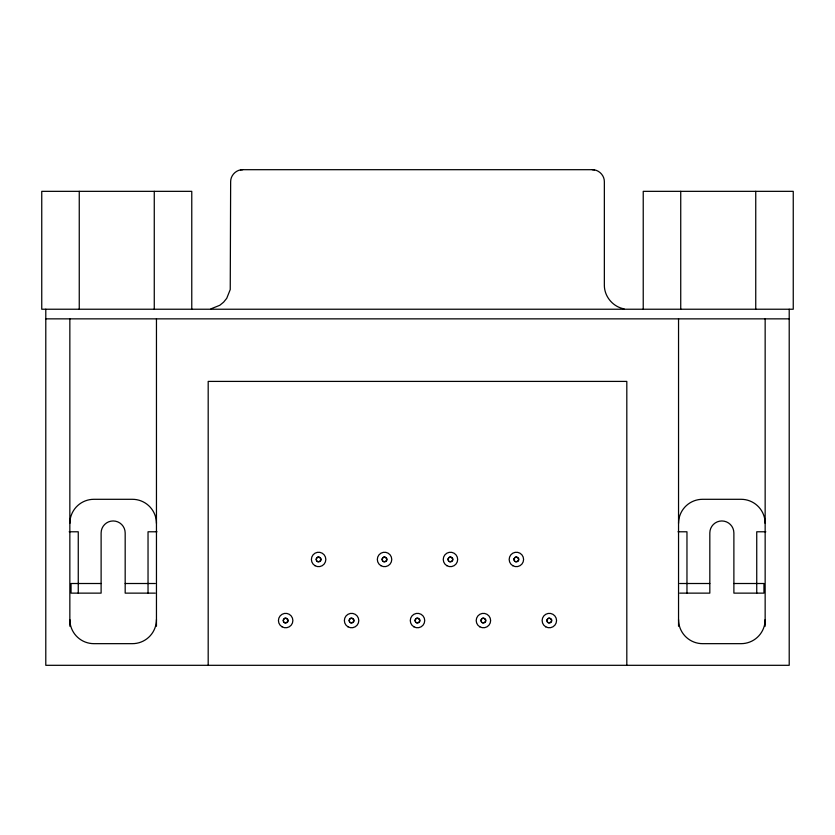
<?xml version="1.0" encoding="UTF-8"?>
<svg xmlns="http://www.w3.org/2000/svg" width="835" height="835" viewBox="0 0 835 835"><rect width="100%" height="100%" fill="white"/><g stroke="black" fill="none" stroke-linecap="round" stroke-linejoin="round"><path stroke-width="1.25" d="M624.037 308.835C612.932 306.852 604.269 296.456 604.352 285.173L604.352 181.717C604.457 175.277 598.737 169.578 592.297 169.693L242.703 169.693C236.263 169.578 230.543 175.277 230.648 181.717L230.241 289.557L226.723 298.335L223.592 302.186L219.751 305.307L210.963 308.835M240.48 169.891L242.755 169.693M45.789 318.855L789.211 318.855M69.169 531.78L78.26 531.78L78.26 593.132M156.99 531.78L148.035 531.78L148.035 593.132M678.01 531.78L686.965 531.78L686.965 593.132M765.831 531.78L756.74 531.78L756.74 593.132M101.118 583.508L71.048 583.508L71.048 593.132L101.118 593.132L101.118 532.981A12.034 12.034 0 0 1 113.153 520.957A12.034 12.034 0 0 1 125.177 532.981L125.177 593.132L155.258 593.132M125.177 583.508L155.258 583.508M679.742 583.508L709.823 583.508M733.881 583.508L763.952 583.508L763.952 593.132L733.881 593.132L733.881 532.981A12.034 12.034 0 0 0 721.847 520.957A12.034 12.034 0 0 0 709.823 532.981L709.823 593.132L679.742 593.132M592.245 169.693L594.52 169.891M789.211 309.232L789.211 665.307L45.789 665.307L45.789 309.232M765.152 318.855L765.152 626.24M755.748 191.34L755.748 309.232M680.734 191.34L680.734 309.232M678.542 318.855L678.542 626.24M643.232 309.232L643.232 191.34L793.25 191.34L793.25 309.232L41.75 309.232L41.75 191.34L191.768 191.34L191.768 309.232M626.814 665.307L626.814 381.407L208.186 381.407L208.186 665.307M156.458 318.855L156.458 626.24M154.266 191.34L154.266 309.232M79.252 191.34L79.252 309.232M69.848 318.855L69.848 626.24M156.458 619.601A24.058 24.058 0 0 1 132.4 643.66L93.906 643.66A24.058 24.058 0 0 1 69.848 619.601M765.152 619.601A24.058 24.058 0 0 1 741.094 643.66L702.6 643.66A24.058 24.058 0 0 1 678.542 619.601M69.848 523.357A24.058 24.058 0 0 1 93.906 499.299L132.4 499.299A24.058 24.058 0 0 1 156.458 523.357M765.152 523.357A24.058 24.058 0 0 0 741.094 499.299L702.6 499.299A24.058 24.058 0 0 0 678.542 523.357M283.295 620.123C283.159 626.302 291.906 620.28 286.092 618.192C283.128 617.524 282.105 622.43 285.215 622.931C291.342 623.014 285.403 614.372 283.295 620.123M316.246 559.012C316.121 565.191 324.867 559.168 319.053 557.081C316.089 556.413 315.066 561.318 318.177 561.819C324.304 561.903 318.365 553.261 316.246 559.012M349.207 620.123C349.082 626.302 357.829 620.28 352.015 618.192C349.051 617.524 348.028 622.43 351.138 622.931C357.265 623.014 351.326 614.372 349.207 620.123M382.169 559.012C382.044 565.191 390.79 559.168 384.977 557.081C382.012 556.413 380.99 561.318 384.1 561.819C390.227 561.903 384.288 553.261 382.169 559.012M415.131 620.123C415.005 626.302 423.752 620.28 417.938 618.192C414.974 617.524 413.951 622.43 417.062 622.931C423.188 623.014 417.249 614.372 415.131 620.123M448.092 559.012C447.967 565.191 456.714 559.168 450.9 557.081C447.936 556.413 446.913 561.318 450.023 561.819C456.15 561.903 450.201 553.261 448.092 559.012M481.054 620.123C480.929 626.302 489.675 620.28 483.862 618.192C480.897 617.524 479.874 622.43 482.985 622.931C489.112 623.014 483.162 614.372 481.054 620.123M514.016 559.012C513.89 565.191 522.637 559.168 516.823 557.081C513.859 556.413 512.836 561.318 515.947 561.819C522.073 561.903 516.124 553.261 514.016 559.012M546.977 620.123C546.852 626.302 555.599 620.28 549.785 618.192C546.821 617.524 545.798 622.43 548.908 622.931C555.035 623.014 549.086 614.372 546.977 620.123M512.773 565.702A7.223 7.223 0 0 0 523.597 559.45A7.223 7.223 0 0 0 512.773 553.198A7.223 7.223 0 0 0 512.773 565.702M315.004 565.702A7.223 7.223 0 0 0 325.838 559.45A7.223 7.223 0 0 0 315.004 553.198A7.223 7.223 0 0 0 315.004 565.702M380.927 565.702A7.223 7.223 0 0 0 391.761 559.45A7.223 7.223 0 0 0 380.927 553.198A7.223 7.223 0 0 0 380.927 565.702M446.85 565.702A7.223 7.223 0 0 0 457.674 559.45A7.223 7.223 0 0 0 446.85 553.198A7.223 7.223 0 0 0 446.85 565.702M479.812 626.814A7.223 7.223 0 0 0 490.636 620.562A7.223 7.223 0 0 0 479.812 614.309A7.223 7.223 0 0 0 479.812 626.814M347.965 626.814A7.223 7.223 0 0 0 358.799 620.562A7.223 7.223 0 0 0 347.965 614.309A7.223 7.223 0 0 0 347.965 626.814M413.889 626.814A7.223 7.223 0 0 0 424.723 620.562A7.223 7.223 0 0 0 413.889 614.309A7.223 7.223 0 0 0 413.889 626.814M545.735 626.814A7.223 7.223 0 0 0 556.559 620.562A7.223 7.223 0 0 0 545.735 614.309A7.223 7.223 0 0 0 545.735 626.814M282.042 626.814A7.223 7.223 0 0 0 292.876 620.562A7.223 7.223 0 0 0 282.042 614.309A7.223 7.223 0 0 0 282.042 626.814"/></g></svg>
